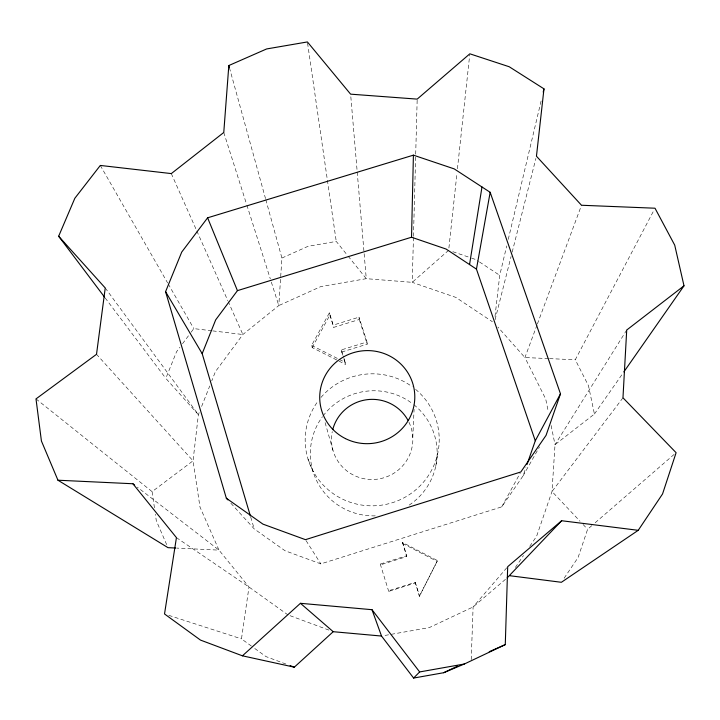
<?xml version="1.0" encoding="UTF-8"?>
<svg xmlns="http://www.w3.org/2000/svg" width="720" height="720" viewBox="0 0 720 720"><rect width="100%" height="100%" fill="white"/><g stroke="black" fill="none" stroke-linecap="round" stroke-linejoin="round"><path stroke-width="0.54" stroke-dasharray="3.6 2.7" d="M402.543 542.466L406.755 555.705L380.259 564.066L380.394 564.885L406.719 556.578L402.543 542.466L437.49 560.61L419.373 596.34L415.224 582.327L388.638 590.751L388.719 591.399L415.134 583.029M413.451 237.375L412.236 282.339L455.832 297.396L492.426 321.759M413.478 236.259L415.665 155.322M415.701 154.197L417.186 99.117M471.222 659.664L473.103 606.951L506.97 567.531M406.719 556.578L406.755 555.705M412.794 437.373L414.081 409.284M265.806 199.647L281.916 258.048L278.802 305.568L242.874 334.512L215.424 371.646L211.77 380.862M448.902 248.031L456.966 173.25M457.443 168.786L469.71 54.927M495.018 316.323L499.734 275.337L506.718 245.889M251.442 646.083L241.47 638.883L248.985 587.007L219.006 550.134L137.331 487.17M435.753 466.245L437.733 453.411M419.373 596.34L437.49 560.61M508.275 239.346L541.395 99.756M495.081 319.707L511.074 256.491M512.181 252.126L535.905 158.391M591.822 525.645L587.61 529.29L578.088 557.514L563.859 578.619M230.868 503.217L254.232 528.921L285.075 550.773L320.832 563.886L501.723 506.871L523.026 475.938L525.951 467.559M537.021 324.99L524.925 357.552L545.715 398.997L548.37 412.047M537.408 323.937L581.499 205.254M199.188 412.623L198.369 414.666L193.032 460.827L199.989 507.042L219.006 550.134L176.868 548.091M201.618 406.476L209.745 385.983M105.237 287.973L198.369 414.666L165.825 378.387L176.562 351.729L179.883 347.283M529.731 546.354L536.607 536.256L552.006 491.499L555.021 444.663L594.432 414.018L588.456 385.641L575.28 359.757L653.967 210.195M336.762 360L312.183 347.571L311.625 345.411L329.445 312.714L333.801 327.348L359.253 319.491L358.992 317.169L333.378 325.071M312.183 347.571L329.886 315.063L329.445 312.714M501.723 506.871L520.29 472.941M523.026 475.938L539.478 446.949M626.715 330.03L555.021 444.663L551.034 425.097M515.349 567.459L523.476 555.525M594.432 414.018L622.584 373.725M182.529 343.728L190.494 333.063M191.151 332.172L193.806 328.617L211.653 330.759M622.971 397.791L552.006 491.499L580.032 521.253M448.659 250.263L412.236 282.339L366.264 278.676L320.832 286.578L278.802 305.568L270.648 279.927M595.197 522.729L676.107 452.7M505.467 579.348L473.103 606.951L429.309 627.588L383.688 635.661M154.44 507.789L152.109 491.643L193.032 460.827L96.516 354.303M281.916 258.048L308.016 246.312L336.249 241.407L347.418 255.276M342.648 355.158L341.28 349.929L366.984 341.973L358.992 317.169M341.658 352.053L367.2 344.151L366.984 341.973M548.424 358.578L524.925 357.552L497.907 327.087M549.54 358.632L575.28 359.757M212.769 330.894L242.874 334.512L228.285 301.716M168.795 615.348L241.47 638.883M452.844 251.694L470.61 257.778M471.654 258.138L475.839 259.569L478.593 261.387M290.061 615.69L329.013 630.135M285.903 664.038L265.941 656.559L252.342 646.74M311.625 345.411L338.337 358.92M339.327 359.424L345.258 362.421L345.609 364.482L337.743 360.495M402.534 543.42L437.256 561.456M479.511 261.99L499.734 275.337M176.436 537.633L248.985 587.007L287.964 614.907M36 398.898L152.109 491.643M583.065 524.466L587.61 529.29M348.111 256.14L366.264 278.676L350.613 94.158M105.156 297.927L165.825 378.387M306.063 540.603L320.832 563.886M100.314 165.438L167.652 282.969M168.21 283.941L193.806 328.617M171.315 173.592L196.389 229.959M196.839 230.985L227.835 300.69M166.689 544.662L156.294 520.695L155.367 514.242M308.052 459.189L313.092 471.699M359.253 319.491L367.2 344.151M341.28 349.929L343.602 357.219M343.935 358.254L345.258 362.421M415.224 582.327L419.49 595.719M329.886 315.063L333.801 327.348M343.962 359.298L345.609 364.482M223.767 132.489L246.528 204.066M246.87 205.137L270.306 278.865M380.259 564.066L388.719 591.399M250.722 517.095L254.232 528.921M325.107 422.64L333.252 451.332M229.419 67.707L265.509 198.567M307.557 43.047L336.249 241.407M408.969 422.226A40.698 40.068 -6.6 0 1 377.037 479.196A40.698 40.068 -6.6 0 1 332.271 431.622M413.865 404.73A63.423 62.559 -6.6 0 1 407.952 505.899M375.282 515.862A63.423 62.559 -6.6 0 1 317.619 482.58A63.423 62.559 -6.6 0 1 322.443 416.727M323.1 415.845A63.423 62.559 -6.6 0 1 413.001 404.055M415.584 389.358A67.032 65.997 -6.6 0 1 424.251 481.221A67.032 65.997 -6.6 0 1 331.173 492.165A67.032 65.997 -6.6 0 1 318.285 400.797M320.994 397.413A67.032 65.997 -6.6 0 1 412.164 386.694"/><path stroke-width="1.08" d="M250.398 516.015L202.185 353.655L215.676 319.869L237.438 290.637L411.534 237.231L413.406 155.151L454.221 168.894L490.158 192.303L560.484 393.822L546.057 435.357L520.821 471.969L305.469 539.667L262.935 524.124L226.341 498.24L165.573 291.681L181.737 252.054L207.612 217.809L413.406 155.151M58.653 236.241L105.237 287.973L96.516 354.303L36 398.898L41.418 441.009L57.951 480.213L132.894 483.75L176.436 537.633L164.52 613.962L200.493 640.089L242.433 655.821L300.447 603.306L371.997 609.696L381.519 636.048L413.613 678.06L443.673 672.723L464.364 664.002L505.278 644.616L507.69 566.685L561.645 520.731L638.235 530.316L662.544 493.965L676.107 452.7L622.971 397.791L626.715 330.03L684 285.813L674.721 245.142L655.011 208.215L581.499 205.254L536.454 156.213L543.978 88.848L509.22 66.753L469.836 53.811L417.186 99.117L350.613 94.158L307.404 41.94L266.616 48.951L228.825 65.538L223.767 132.489L171.315 173.592L100.314 165.438L74.835 198.27L58.653 236.241L104.49 297.036M469.548 264.564L481.986 186.975M527.049 464.418L535.284 440.775L476.451 269.127L490.158 192.303M543.204 92.115L543.978 88.848M535.284 440.775L560.484 393.822M623.862 371.898L684 285.813M507.168 577.89L561.645 520.731M413.613 678.06L419.652 671.94L464.364 664.002M242.433 655.821L294.309 667.179L333.216 631.701L381.519 636.048M638.235 530.316L561.384 582.291L509.724 575.712M443.673 672.723L457.443 666.198M489.249 651.699L505.278 644.616M175.752 548.037L167.994 547.659L57.951 480.213M411.534 237.231L446.076 249.048L476.451 269.127M290.106 665.613L294.309 667.179M132.894 483.75L134.667 485.118M300.447 603.306L333.216 631.701M226.341 498.24L227.853 499.896M371.997 609.696L419.652 671.94M165.573 291.681L202.185 353.655M207.612 217.809L237.438 290.637M228.825 65.538L229.419 67.707M332.739 429.597A40.698 40.068 -6.6 0 1 367.254 399.663A40.698 40.068 -6.6 0 1 408.006 420.354M345.483 438.615A47.556 46.53 -6.6 0 0 414.747 394.677A47.556 46.53 -6.6 0 0 341.541 358.119A47.556 46.53 -6.6 0 0 345.483 438.615"/></g></svg>
